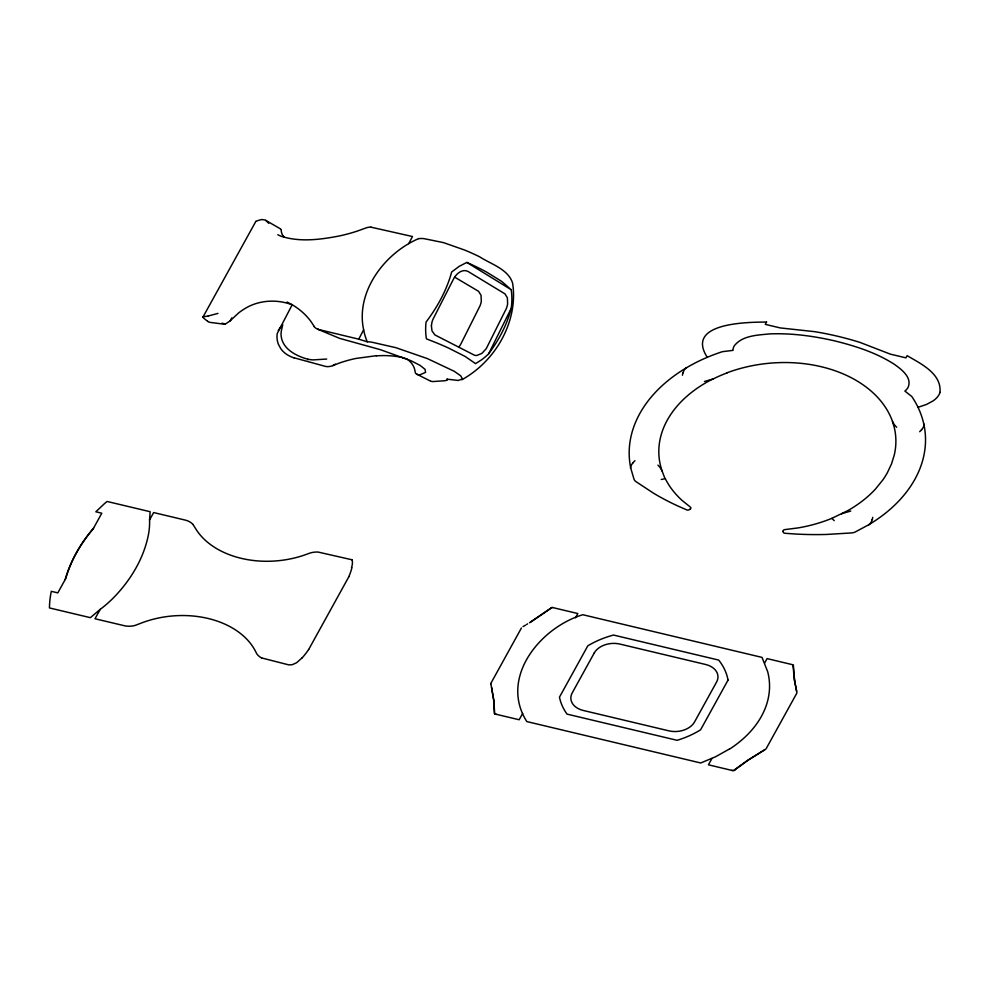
<?xml version="1.0" encoding="UTF-8"?>
<svg xmlns="http://www.w3.org/2000/svg" width="990" height="990" viewBox="0 0 990 990"><rect width="100%" height="100%" fill="white"/><g stroke="black" fill="none" stroke-linecap="round" stroke-linejoin="round"><path stroke-width="1.49" d="M494.654 713.369L493.812 699.918L491.065 684.919M494.381 713.307L493.725 700.796L491.547 687.357M872.71 517.337L872.289 519.701M682.419 375.235L682.865 372.834M149.564 519.911L150.146 511.719L107.069 501.46L106.338 502.066A154.527 108.69 -5 0 0 104.198 503.898L95.82 511.793L101.797 513.216L93.097 528.969C80.809 543.485 70.995 560.328 65.674 578.655L57.816 592.874L51.307 591.327A169.315 119.097 -5 0 0 49.451 607.934L90.387 617.673L100.188 609.37A121.362 85.363 -5 0 0 107.724 603.232L110.088 601.091A149.329 105.039 -5 0 0 113.306 597.972C130.482 580.474 143.897 558.471 148.525 534.192A149.329 105.039 -5 0 0 149.094 530.43L149.366 527.806A121.362 85.363 -5 0 0 149.577 519.911L153.636 512.548L185.823 520.233A16.446 11.571 -5 0 1 193.013 524.465M511.211 289.686A126.881 89.249 -5 0 1 511.174 308.336C507.053 324.868 498.774 340.164 488.652 353.776A69.473 48.869 -5 0 1 481.449 359.902L475.559 363.627L465.102 356.437L448.321 347.936A321.639 226.24 -5 0 0 436.429 342.8L426.381 338.828A125.049 87.962 -5 0 1 426.071 322.047C437.407 307.036 446.738 290.231 451.663 271.99L459.15 266.384L466.822 262.424L511.162 289.686L501.782 281.469L486.684 272.139A255.705 179.858 -5 0 0 466.81 262.437M939.968 392.349C941.824 373.7 920.96 363.8 907.137 355.682L905.937 357.848L890.332 354.135L860.001 342.416A267.56 188.199 -5 0 0 814.968 331.7L780.244 327.925L765.282 324.361L766.532 322.109M65.204 579.484C70.575 560.501 80.772 543.064 93.567 528.128M255.828 221.438L202.851 317.27A54.289 38.189 -5 0 0 207.714 321.342M231.747 317.852L231.066 319.399M282.756 324.757L281.469 330.252A37.905 26.656 -5 0 0 281.049 334.632C281.68 348.752 295.948 355.942 307.94 359.246A34.947 24.577 -5 0 0 313.05 359.902L326.688 359.048M348.789 576.848L308.682 649.502M488.652 353.776L511.236 308.336M430.39 381.014L431.232 381.311A4.764 3.354 -5 0 0 432.976 381.558L444.745 380.742L446.725 380.346L447.282 379.22M318.223 329.41L358.739 339.174L363.639 329.806C356.165 295.218 379.653 260.457 408.734 243.627A76.675 53.93 -5 0 1 418.634 238.615M408.734 243.627L412.459 236.523L370.965 227.168M292.174 304.784L277.212 333.581A43.746 30.777 -5 0 0 278.301 344.062L280.566 348.344A30.343 21.347 -5 0 0 293.968 357.873M278.264 330.561L278.648 329.905A11.732 8.254 -5 0 1 279.081 329.299L280.801 326.947M100.188 609.37L94.991 618.762L125.198 625.915A16.434 11.558 -5 0 0 135.011 625.457L143.414 622.277A82.974 58.36 -5 0 1 255.457 651.222M491.139 682.852L521.396 628.044M522.658 713.468L519.181 719.755L496.015 714.248A6.546 4.604 -5 0 1 495.136 713.976L495.136 713.976M575.475 617.797L577.826 613.54L553.472 607.749M728.021 680.13L700.586 729.816A81.329 57.21 -5 0 1 677.123 740.31L567.035 714.112A81.452 57.296 -5 0 1 559.461 697.17L587.825 645.802A81.762 57.507 -5 0 1 613.478 635.048L718.666 660.07A81.638 57.42 -5 0 1 728.046 680.13M711.959 758.439L708.444 764.812L731.944 770.418A6.546 4.604 -5 0 0 732.885 770.579M764.688 662.941L767.077 658.598L792.582 664.698M202.752 317.023L203.049 316.862A27.609 19.416 -5 0 1 207.306 316.194A4.801 3.378 -5 0 0 207.999 316.058M281.049 326.589L281.729 325.623M921.628 429.759L919.685 431.714M632.957 462.714L634.961 460.696M229.952 320.983L238.788 312.791A59.883 42.124 -5 0 1 243.899 309.226C258.142 299.995 276.656 298.869 292.359 304.858M302.148 657.781L297.21 662.236A20.122 14.145 -5 0 1 296.084 662.991L292.273 664.686L288.795 664.884L261.682 657.954M255.915 221.327L256.175 221.191A29.539 20.778 -5 0 1 261.942 219.52L265.209 220.077L280.64 228.962M734.122 770.381L748.205 760.122L764.775 749.764M733.85 770.307L747.636 760.332L764.231 750.061M551.467 607.712L529.563 622.76M551.727 607.773L530.182 622.376M335.338 364.159L333.741 365.149A9.504 6.683 -5 0 1 325.933 366.51L294.018 357.798M729.209 749.133L715.547 756.768L700.734 762.981L526.816 721.574C499.01 677.742 540.231 627.511 582.813 614.728L762.015 657.397L767.671 671.678A114.098 80.252 -5 0 1 729.345 749.232M527.633 623.824L526.754 624.43M690.129 509.145L689.127 509.751A1.98 1.398 -5 0 1 686.825 509.924L678.67 506.36A267.226 187.964 -5 0 1 653.623 493.268L635.827 481.524A7.92 5.569 -5 0 1 634.021 479.247L630.791 468.245A148.451 104.42 -5 0 1 686.639 367.674L688.161 366.783A148.451 104.42 -5 0 1 722.403 351.673L733.008 350.373A16.644 11.707 -5 0 1 734.147 345.993C742.265 335.363 757.499 335.177 769.651 333.902C791.728 333.024 813.817 336.043 835.288 341.03C855.818 346.129 876.36 352.762 894.267 364.258C901.333 369.27 912.409 377.425 908.077 387.399A16.508 11.608 -5 0 1 904.885 391.075L911.778 396.495A148.451 104.42 -5 0 1 923.521 422.817L923.818 424.141A148.451 104.42 -5 0 1 868.614 524.811L855.323 531.939A7.92 5.569 -5 0 1 851.722 532.917L826.601 534.452A267.226 187.964 -5 0 1 794.599 533.969L784.86 533.264A1.98 1.398 -5 0 1 783.263 532.162L783.078 531.284M525.678 625.074L523.005 626.62M461.786 379.801C484.865 366.981 502.611 344.854 510.011 319.498C513.426 307.692 514.54 295.119 512.56 282.954C508.068 268.983 490.731 264.083 479.606 256.794A231.474 162.818 -5 0 0 464.298 249.926L443.483 242.612L423.918 238.627A22.287 15.679 -5 0 0 418.646 238.602M221.983 323.186L225.361 324.039L229.804 321.131A10.618 7.474 -5 0 0 231.017 319.461M225.361 324.039L225.101 324.089A2.995 2.104 -5 0 1 224.173 324.2L210.524 322.431A5.606 3.948 -5 0 1 207.653 321.342M783.078 531.259A1.98 1.398 -5 0 1 784.909 529.601L797.94 527.93A118.788 83.556 -5 0 0 831.86 518.339L848.009 510.506A118.713 83.507 -5 0 0 875.482 489.035L882.944 479.791A118.305 83.209 -5 0 0 887.424 472.614L891.545 463.827L894.267 455.054A119.307 83.915 -5 0 0 895.839 438.681A118.429 83.296 -5 0 0 894.23 427.346L892.436 421.282A118.713 83.507 -5 0 0 887.795 411.172A118.788 83.556 -5 0 0 726.969 372.834M217.961 313.385L208.197 316.02M332.826 365.595L339.224 363.107A97.948 68.904 -5 0 1 355.794 358.467L376.299 355.707M918.002 407.323L926.491 404.452L932.927 401A22.782 16.026 -5 0 0 940.079 392.362M420.243 374.666L425.564 372.376L425.057 369.332L420.069 365.36L410.912 360.707L380.507 349.718L339.545 338.332L317.852 329.262M704.447 381.496L712.528 379.145A18.352 12.907 -5 0 0 713.58 378.663M665.057 478.727L662.112 471.079A118.788 83.556 -5 0 1 713.357 378.737M664.043 478.925L663.288 479.073M850.744 511.05L842.787 513.365A18.389 12.932 -5 0 0 841.624 513.909M662.273 479.271L661.246 479.457M766.557 322.059C747.165 322.158 684.907 322.678 707.268 357.316M552.556 607.563L552.903 607.637M351.871 559.746L318.087 552.061A16.422 11.546 -5 0 0 308.484 553.596L305.997 554.511A82.962 58.36 -5 0 1 195.995 529.242L193.1 524.589M402.695 357.736L406.383 358.788M277.806 234.741A29.069 20.444 -5 0 0 281.531 236.387C300.143 242.265 320.216 239.629 339.013 236.028A128.106 90.102 -5 0 0 357.402 231.054L365.471 228.133A9.888 6.955 -5 0 1 370.916 227.131M358.739 339.174L367.24 341.773A33.128 23.302 -5 0 1 371.658 342.156L395.864 347.676L427.457 358.628L454.373 371.349L460.734 375.866L462.491 378.947L458.271 380.469L446.861 379.145A5.94 4.183 -5 0 1 446.725 380.346M287.038 302.037L292.099 304.697A76.564 53.856 -5 0 1 299.822 309.994A87.974 61.875 -5 0 1 310.922 321.465L314.201 326.428M416.939 374.257L429.747 380.729M454.633 277.138L478.529 291.295L481.016 295.23L481.313 301.232A35.925 25.27 -5 0 1 479.89 306.108L461.216 343.295A29.972 21.075 -5 0 1 458.692 347.193M265.728 220.362L268.736 223.294M834.224 520.641L831.86 518.339M284.241 237.266L283.276 236.115M660.639 468.32L662.075 470.993M255.618 651.544L256.125 652.571A16.409 11.534 -5 0 0 261.669 657.966M892.485 421.418L893.933 424.091A33.759 23.748 -5 0 0 896.668 427.247M764.874 749.702A3.96 2.784 -5 0 0 766.334 748.366L796.591 693.557A3.96 2.784 -5 0 0 796.777 691.923L794.388 679.907M796.604 691.243L794.054 677.581L793.089 665.231M794.586 680.118L793.349 665.292M367.24 341.773A115.199 81.032 -5 0 1 363.639 329.806M307.816 359.729A4.851 3.415 -5 0 1 307.94 359.246M420.255 374.727A4.418 3.106 -5 0 1 416.01 373.651M415.515 373.069A3.218 2.265 -5 0 1 415.28 372.438L414.711 369.53A30.158 21.211 -5 0 0 406.816 358.887M318.248 329.373A9.628 6.769 -5 0 1 314.078 326.477M283.165 236.152A23.277 16.372 -5 0 1 281.16 229.569M376.311 355.88A67.196 47.26 -5 0 1 402.769 357.576M713.654 378.7A118.713 83.507 -5 0 1 727.056 372.908M665.292 478.677A118.788 83.556 -5 0 0 681.962 500.321L690.364 507.09A1.98 1.398 -5 0 1 690.154 509.132M683.187 372.834A11.373 7.994 -5 0 1 686.478 367.575M871.967 519.701A11.373 8.007 -5 0 1 868.7 524.96M924.091 424.128A12.449 8.749 -5 0 1 921.504 429.611M657.917 465.151A33.92 23.859 -5 0 1 660.652 468.32M630.519 468.258A12.449 8.749 -5 0 1 633.13 462.8M496.299 714.31A6.67 4.69 -5 0 1 495.421 714.05M732.6 770.517A6.67 4.69 -5 0 1 731.66 770.344M793.423 665.453A1.349 0.953 -5 0 1 793.25 665.837M494.901 714.149A1.757 1.238 -5 0 1 494.468 713.802M734.815 769.898A1.794 1.262 -5 0 1 733.541 770.715M551.541 607.575A1.374 0.965 -5 0 1 552.593 607.476M490.879 684.238A4.17 2.933 -5 0 1 490.929 683.348M351.92 567.753A101.438 71.354 -5 0 1 348.74 576.836M352.106 559.709A26.866 18.897 -5 0 1 351.475 567.691M308.632 649.49A101.438 71.354 -5 0 1 302.21 657.805M431.405 325.76L431.974 330.808L434.833 334.892L474.334 355.15A4.653 3.267 -5 0 0 476.908 355.447L481.907 353.368L486.239 348.678L506.199 308.855A37.36 26.284 -5 0 0 507.623 303.918L507.387 297.841L504.962 293.869L468.072 271.47C462.082 268.377 455.87 274.143 453.383 279.279L433.063 319.102A37.496 26.371 -5 0 0 431.789 323.012L431.405 325.76M594.235 652.992L572.257 692.814A19.8 13.922 -5 0 0 583.271 710.461L668.881 730.843A19.8 13.922 -5 0 0 694.559 721.933L716.55 682.11A19.8 13.922 -5 0 0 705.536 664.463L619.913 644.082A19.8 13.922 -5 0 0 594.235 652.992"/></g></svg>
